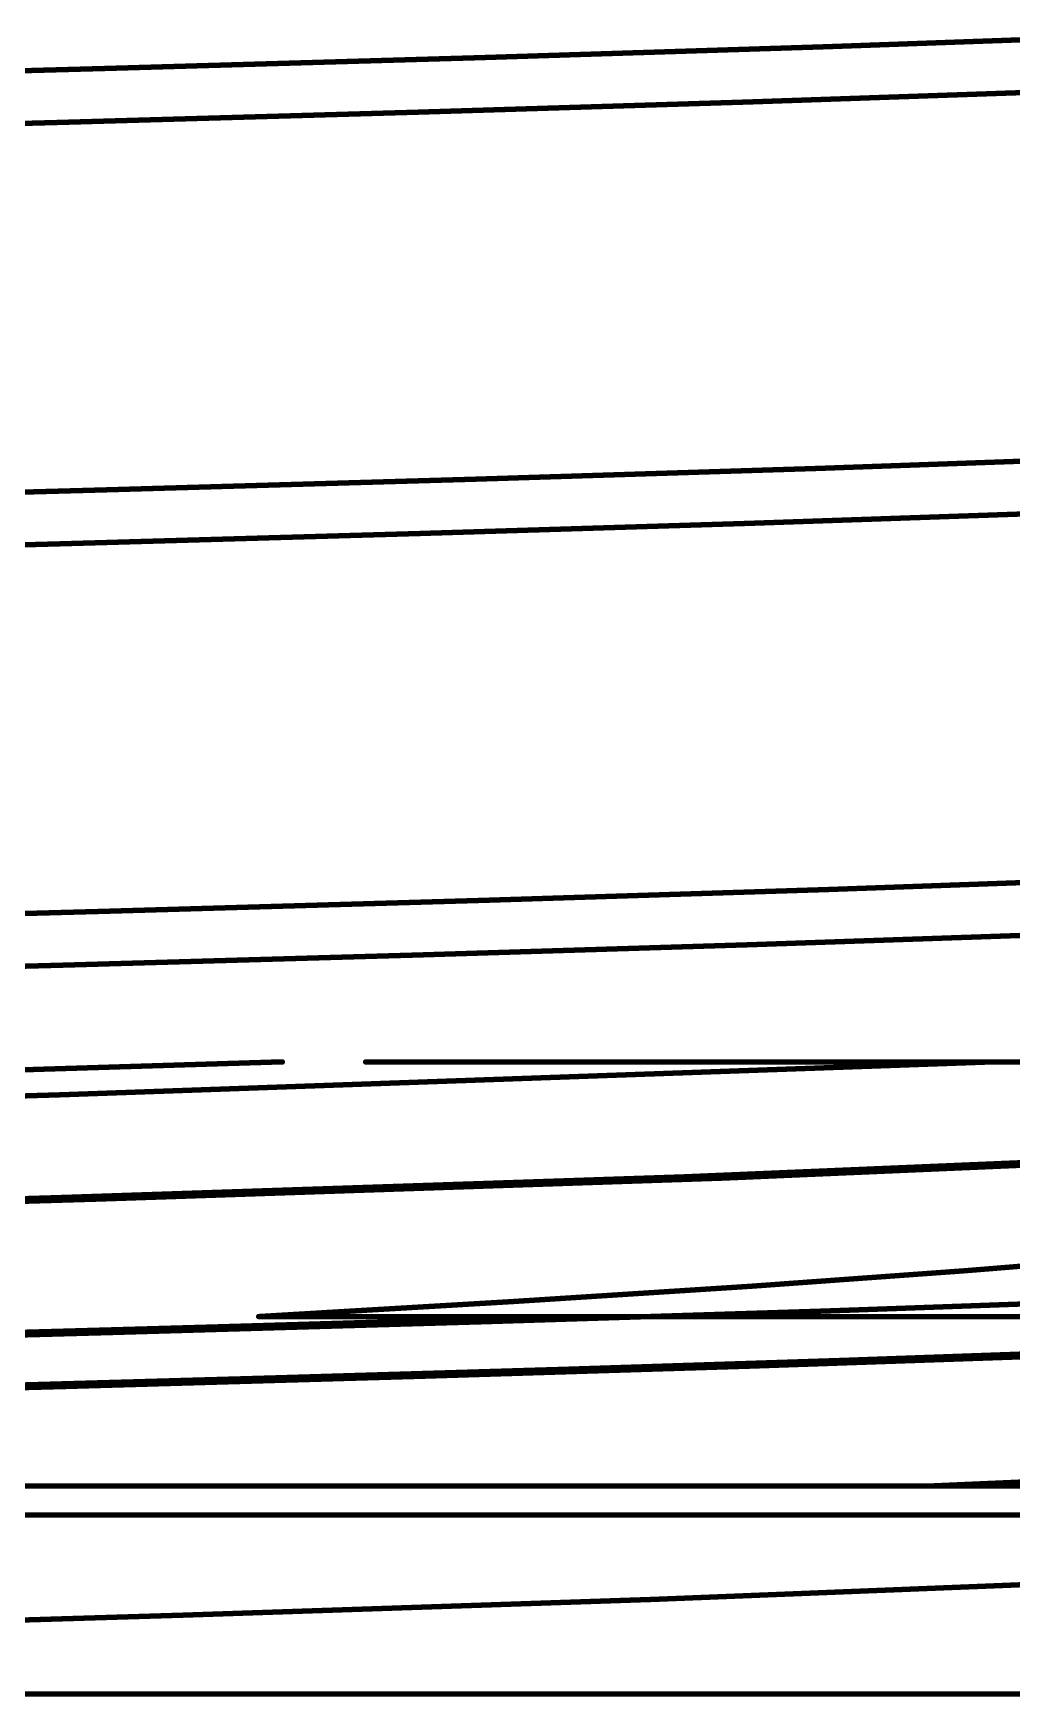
# Model space of a CAD drawing. Header units: inches. Extents: x 90 to 149.8, y 48.7 to 115.2.
# Drawn here: x 120.172 to 122.495, y 99.321 to 103.268 of the extents above; entities that cross this region are included whole.
import ezdxf

# ---------------------------------------------------------------- set-up
doc = ezdxf.new("R2010")
doc.units = ezdxf.units.IN
doc.layers.add('Mechanical 2', color=216, linetype='Continuous')

msp = doc.modelspace()

# ---------------------------------------------------------------- linework, layer by layer
at = {"layer": 'Mechanical 2'}
for points in [[(122.0522, 103.236, 0.0127, 0.0127, 0), (122.7757, 103.2617, 0.0127, 0.0127, 0)], [(121.2346, 103.2102, 0.0127, 0.0127, 0), (122.0522, 103.236, 0.0127, 0.0127, 0)], [(119.4042, 103.1588, 0.0127, 0.0127, 0), (120.3442, 103.1845, 0.0127, 0.0127, 0)], [(120.3442, 103.1845, 0.0127, 0.0127, 0), (121.2346, 103.2102, 0.0127, 0.0127, 0)], [(121.0826, 103.0807, 0.0127, 0.0127, 0), (121.8681, 103.1049, 0.0127, 0.0127, 0)], [(121.8681, 103.1049, 0.0127, 0.0127, 0), (122.5745, 103.1291, 0.0127, 0.0127, 0)], [(120.2361, 103.0565, 0.0127, 0.0127, 0), (121.0826, 103.0807, 0.0127, 0.0127, 0)], [(118.439, 103.0081, 0.0127, 0.0127, 0), (120.2361, 103.0565, 0.0127, 0.0127, 0)], [(121.2225, 102.2099, 0.0127, 0.0127, 0), (122.0376, 102.2355, 0.0127, 0.0127, 0)], [(122.0376, 102.2355, 0.0127, 0.0127, 0), (122.7599, 102.2611, 0.0127, 0.0127, 0)], [(120.3355, 102.1843, 0.0127, 0.0127, 0), (121.2225, 102.2099, 0.0127, 0.0127, 0)], [(119.3997, 102.1587, 0.0127, 0.0127, 0), (120.3355, 102.1843, 0.0127, 0.0127, 0)], [(121.8695, 102.105, 0.0127, 0.0127, 0), (122.5759, 102.1292, 0.0127, 0.0127, 0)], [(120.2368, 102.0565, 0.0127, 0.0127, 0), (121.0837, 102.0808, 0.0127, 0.0127, 0)], [(121.0837, 102.0808, 0.0127, 0.0127, 0), (121.8695, 102.105, 0.0127, 0.0127, 0)], [(119.3484, 102.0323, 0.0127, 0.0127, 0), (120.2368, 102.0565, 0.0127, 0.0127, 0)], [(122.0577, 101.2361, 0.0127, 0.0127, 0), (122.7816, 101.2619, 0.0127, 0.0127, 0)], [(120.3475, 101.1846, 0.0127, 0.0127, 0), (121.2392, 101.2104, 0.0127, 0.0127, 0)], [(121.2392, 101.2104, 0.0127, 0.0127, 0), (122.0577, 101.2361, 0.0127, 0.0127, 0)], [(119.4059, 101.1589, 0.0127, 0.0127, 0), (120.3475, 101.1846, 0.0127, 0.0127, 0)], [(121.8759, 101.1052, 0.0127, 0.0127, 0), (122.5831, 101.1294, 0.0127, 0.0127, 0)], [(121.089, 101.0809, 0.0127, 0.0127, 0), (121.8759, 101.1052, 0.0127, 0.0127, 0)], [(118.439, 101.0081, 0.0127, 0.0127, 0), (120.2406, 101.0566, 0.0127, 0.0127, 0)], [(120.2406, 101.0566, 0.0127, 0.0127, 0), (121.089, 101.0809, 0.0127, 0.0127, 0)], [(119.916, 100.8012, 0.0127, 0.0127, 0), (120.7579, 100.8271, 0.0127, 0.0127, 0)], [(120.2363, 100.749, 0.0127, 0.0127, 0), (122.4452, 100.827, 0.0127, 0.0127, 0)], [(120.7579, 100.827, 0.0127, 0.0127, 0), (120.7631, 100.827, 0.0127, 0.0127, 0)], [(120.9607, 100.827, 0.0127, 0.0127, 0), (123.9954, 100.827, 0.0127, 0.0127, 0)], [(118.9327, 100.71, 0.0127, 0.0127, 0), (120.2363, 100.749, 0.0127, 0.0127, 0)], [(121.7158, 100.5543, 0.0127, 0.0127, 0), (122.8881, 100.6035, 0.0127, 0.0127, 0)], [(121.8142, 100.5515, 0.0127, 0.0127, 0), (122.9703, 100.6013, 0.0127, 0.0127, 0)], [(120.2328, 100.5051, 0.0127, 0.0127, 0), (121.7158, 100.5543, 0.0127, 0.0127, 0)], [(120.331, 100.5017, 0.0127, 0.0127, 0), (121.8142, 100.5515, 0.0127, 0.0127, 0)], [(118.5796, 100.4559, 0.0127, 0.0127, 0), (120.2328, 100.5051, 0.0127, 0.0127, 0)], [(118.6646, 100.452, 0.0127, 0.0127, 0), (120.331, 100.5017, 0.0127, 0.0127, 0)], [(122.3866, 100.3317, 0.0127, 0.0127, 0), (122.8434, 100.3689, 0.0127, 0.0127, 0)], [(121.8742, 100.2946, 0.0127, 0.0127, 0), (122.3866, 100.3317, 0.0127, 0.0127, 0)], [(120.7068, 100.2228, 0.0127, 0.0127, 0), (121.3103, 100.2584, 0.0127, 0.0127, 0)], [(121.3103, 100.2584, 0.0127, 0.0127, 0), (121.8742, 100.2946, 0.0127, 0.0127, 0)], [(122.0573, 100.2361, 0.0127, 0.0127, 0), (122.7812, 100.2619, 0.0127, 0.0127, 0)], [(120.7068, 100.2228, 0.0127, 0.0127, 0), (121.4388, 100.2228, 0.0127, 0.0127, 0)], [(121.1606, 100.2145, 0.0127, 0.0127, 0), (121.4391, 100.2228, 0.0127, 0.0127, 0)], [(121.2388, 100.2104, 0.0127, 0.0127, 0), (122.0573, 100.2361, 0.0127, 0.0127, 0)], [(121.4391, 100.2228, 0.0127, 0.0127, 0), (124.3526, 100.2228, 0.0127, 0.0127, 0)], [(119.4057, 100.1589, 0.0127, 0.0127, 0), (120.3472, 100.1846, 0.0127, 0.0127, 0)], [(119.992, 100.1812, 0.0127, 0.0127, 0), (120.2937, 100.1895, 0.0127, 0.0127, 0)], [(120.2937, 100.1895, 0.0127, 0.0127, 0), (120.5899, 100.1978, 0.0127, 0.0127, 0)], [(120.3472, 100.1846, 0.0127, 0.0127, 0), (121.2388, 100.2104, 0.0127, 0.0127, 0)], [(120.5899, 100.1978, 0.0127, 0.0127, 0), (121.1606, 100.2145, 0.0127, 0.0127, 0)], [(122.0915, 100.1187, 0.0127, 0.0127, 0), (122.6815, 100.1395, 0.0127, 0.0127, 0)], [(121.094, 100.0811, 0.0127, 0.0127, 0), (121.882, 100.1054, 0.0127, 0.0127, 0)], [(121.4389, 100.0978, 0.0127, 0.0127, 0), (122.0915, 100.1187, 0.0127, 0.0127, 0)], [(121.882, 100.1054, 0.0127, 0.0127, 0), (122.5898, 100.1297, 0.0127, 0.0127, 0)], [(119.9919, 100.0562, 0.0127, 0.0127, 0), (120.735, 100.077, 0.0127, 0.0127, 0)], [(120.2441, 100.0567, 0.0127, 0.0127, 0), (121.094, 100.0811, 0.0127, 0.0127, 0)], [(120.735, 100.077, 0.0127, 0.0127, 0), (121.4389, 100.0978, 0.0127, 0.0127, 0)], [(118.439, 100.0081, 0.0127, 0.0127, 0), (120.2441, 100.0567, 0.0127, 0.0127, 0)], [(122.2989, 99.8206, 0.0127, 0.0127, 0), (122.5712, 99.8324, 0.0127, 0.0127, 0)], [(118.4328, 99.8206, 0.0127, 0.0127, 0), (124.1146, 99.8206, 0.0127, 0.0127, 0)], [(118.4328, 99.8206, 0.0127, 0.0127, 0), (122.2989, 99.8206, 0.0127, 0.0127, 0)], [(118.2034, 99.7517, 0.0127, 0.0127, 0), (123.9954, 99.7517, 0.0127, 0.0127, 0)], [(121.649, 99.5518, 0.0127, 0.0127, 0), (122.5905, 99.5893, 0.0127, 0.0127, 0)], [(120.5306, 99.5143, 0.0127, 0.0127, 0), (121.649, 99.5518, 0.0127, 0.0127, 0)], [(119.2968, 99.4769, 0.0127, 0.0127, 0), (120.5306, 99.5143, 0.0127, 0.0127, 0)], [(111.939, 99.327, 0.0127, 0.0127, 0), (124.939, 99.327, 0.0127, 0.0127, 0)]]:
    msp.add_lwpolyline(points, format="xyseb", dxfattribs=at)
for points in [[(122.049, 103.236, 0.00635, 0.00635, 1), (122.0553, 103.236, 0.00635, 0.00635, 1)], [(122.049, 103.236, 0.00635, 0.00635, 1), (122.0553, 103.236, 0.00635, 0.00635, 1)], [(120.341, 103.1845, 0.00635, 0.00635, 1), (120.3474, 103.1845, 0.00635, 0.00635, 1)], [(120.341, 103.1845, 0.00635, 0.00635, 1), (120.3474, 103.1845, 0.00635, 0.00635, 1)], [(121.2314, 103.2102, 0.00635, 0.00635, 1), (121.2378, 103.2102, 0.00635, 0.00635, 1)], [(121.2314, 103.2102, 0.00635, 0.00635, 1), (121.2378, 103.2102, 0.00635, 0.00635, 1)], [(121.8649, 103.1049, 0.00635, 0.00635, 1), (121.8713, 103.1049, 0.00635, 0.00635, 1)], [(121.8649, 103.1049, 0.00635, 0.00635, 1), (121.8713, 103.1049, 0.00635, 0.00635, 1)], [(121.0794, 103.0807, 0.00635, 0.00635, 1), (121.0858, 103.0807, 0.00635, 0.00635, 1)], [(121.0794, 103.0807, 0.00635, 0.00635, 1), (121.0858, 103.0807, 0.00635, 0.00635, 1)], [(120.2329, 103.0565, 0.00635, 0.00635, 1), (120.2392, 103.0565, 0.00635, 0.00635, 1)], [(120.2329, 103.0565, 0.00635, 0.00635, 1), (120.2392, 103.0565, 0.00635, 0.00635, 1)], [(122.0344, 102.2355, 0.00635, 0.00635, 1), (122.0408, 102.2355, 0.00635, 0.00635, 1)], [(122.0344, 102.2355, 0.00635, 0.00635, 1), (122.0408, 102.2355, 0.00635, 0.00635, 1)], [(121.2193, 102.2099, 0.00635, 0.00635, 1), (121.2256, 102.2099, 0.00635, 0.00635, 1)], [(121.2193, 102.2099, 0.00635, 0.00635, 1), (121.2256, 102.2099, 0.00635, 0.00635, 1)], [(120.3324, 102.1843, 0.00635, 0.00635, 1), (120.3387, 102.1843, 0.00635, 0.00635, 1)], [(120.3324, 102.1843, 0.00635, 0.00635, 1), (120.3387, 102.1843, 0.00635, 0.00635, 1)], [(121.0805, 102.0808, 0.00635, 0.00635, 1), (121.0869, 102.0808, 0.00635, 0.00635, 1)], [(121.0805, 102.0808, 0.00635, 0.00635, 1), (121.0869, 102.0808, 0.00635, 0.00635, 1)], [(121.8663, 102.105, 0.00635, 0.00635, 1), (121.8726, 102.105, 0.00635, 0.00635, 1)], [(121.8663, 102.105, 0.00635, 0.00635, 1), (121.8726, 102.105, 0.00635, 0.00635, 1)], [(120.2337, 102.0565, 0.00635, 0.00635, 1), (120.24, 102.0565, 0.00635, 0.00635, 1)], [(120.2337, 102.0565, 0.00635, 0.00635, 1), (120.24, 102.0565, 0.00635, 0.00635, 1)], [(121.236, 101.2104, 0.00635, 0.00635, 1), (121.2423, 101.2104, 0.00635, 0.00635, 1)], [(121.236, 101.2104, 0.00635, 0.00635, 1), (121.2423, 101.2104, 0.00635, 0.00635, 1)], [(122.0545, 101.2361, 0.00635, 0.00635, 1), (122.0609, 101.2361, 0.00635, 0.00635, 1)], [(122.0545, 101.2361, 0.00635, 0.00635, 1), (122.0609, 101.2361, 0.00635, 0.00635, 1)], [(120.3443, 101.1846, 0.00635, 0.00635, 1), (120.3506, 101.1846, 0.00635, 0.00635, 1)], [(120.3443, 101.1846, 0.00635, 0.00635, 1), (120.3506, 101.1846, 0.00635, 0.00635, 1)], [(121.8727, 101.1052, 0.00635, 0.00635, 1), (121.8791, 101.1052, 0.00635, 0.00635, 1)], [(121.8727, 101.1052, 0.00635, 0.00635, 1), (121.8791, 101.1052, 0.00635, 0.00635, 1)], [(120.2374, 101.0566, 0.00635, 0.00635, 1), (120.2438, 101.0566, 0.00635, 0.00635, 1)], [(120.2374, 101.0566, 0.00635, 0.00635, 1), (120.2438, 101.0566, 0.00635, 0.00635, 1)], [(121.0858, 101.0809, 0.00635, 0.00635, 1), (121.0922, 101.0809, 0.00635, 0.00635, 1)], [(121.0858, 101.0809, 0.00635, 0.00635, 1), (121.0922, 101.0809, 0.00635, 0.00635, 1)], [(120.7547, 100.8271, 0.00635, 0.00635, 1), (120.761, 100.8271, 0.00635, 0.00635, 1)], [(120.7547, 100.827, 0.00635, 0.00635, 1), (120.761, 100.827, 0.00635, 0.00635, 1)], [(120.7599, 100.827, 0.00635, 0.00635, 1), (120.7663, 100.827, 0.00635, 0.00635, 1)], [(120.9575, 100.827, 0.00635, 0.00635, 1), (120.9638, 100.827, 0.00635, 0.00635, 1)], [(122.442, 100.827, 0.00635, 0.00635, 1), (122.4483, 100.827, 0.00635, 0.00635, 1)], [(120.2331, 100.749, 0.00635, 0.00635, 1), (120.2394, 100.749, 0.00635, 0.00635, 1)], [(120.2331, 100.749, 0.00635, 0.00635, 1), (120.2394, 100.749, 0.00635, 0.00635, 1)], [(121.7126, 100.5543, 0.00635, 0.00635, 1), (121.7189, 100.5543, 0.00635, 0.00635, 1)], [(121.7126, 100.5543, 0.00635, 0.00635, 1), (121.7189, 100.5543, 0.00635, 0.00635, 1)], [(121.811, 100.5515, 0.00635, 0.00635, 1), (121.8174, 100.5515, 0.00635, 0.00635, 1)], [(121.811, 100.5515, 0.00635, 0.00635, 1), (121.8174, 100.5515, 0.00635, 0.00635, 1)], [(120.2297, 100.5051, 0.00635, 0.00635, 1), (120.236, 100.5051, 0.00635, 0.00635, 1)], [(120.2297, 100.5051, 0.00635, 0.00635, 1), (120.236, 100.5051, 0.00635, 0.00635, 1)], [(120.3278, 100.5017, 0.00635, 0.00635, 1), (120.3342, 100.5017, 0.00635, 0.00635, 1)], [(120.3278, 100.5017, 0.00635, 0.00635, 1), (120.3342, 100.5017, 0.00635, 0.00635, 1)], [(122.3834, 100.3317, 0.00635, 0.00635, 1), (122.3898, 100.3317, 0.00635, 0.00635, 1)], [(122.3834, 100.3317, 0.00635, 0.00635, 1), (122.3898, 100.3317, 0.00635, 0.00635, 1)], [(121.3071, 100.2584, 0.00635, 0.00635, 1), (121.3135, 100.2584, 0.00635, 0.00635, 1)], [(121.3071, 100.2584, 0.00635, 0.00635, 1), (121.3135, 100.2584, 0.00635, 0.00635, 1)], [(121.8711, 100.2946, 0.00635, 0.00635, 1), (121.8774, 100.2946, 0.00635, 0.00635, 1)], [(121.8711, 100.2946, 0.00635, 0.00635, 1), (121.8774, 100.2946, 0.00635, 0.00635, 1)], [(120.7036, 100.2228, 0.00635, 0.00635, 1), (120.7099, 100.2228, 0.00635, 0.00635, 1)], [(120.7036, 100.2228, 0.00635, 0.00635, 1), (120.7099, 100.2228, 0.00635, 0.00635, 1)], [(121.4357, 100.2228, 0.00635, 0.00635, 1), (121.442, 100.2228, 0.00635, 0.00635, 1)], [(121.4359, 100.2228, 0.00635, 0.00635, 1), (121.4423, 100.2228, 0.00635, 0.00635, 1)], [(121.436, 100.2228, 0.00635, 0.00635, 1), (121.4423, 100.2228, 0.00635, 0.00635, 1)], [(122.0541, 100.2361, 0.00635, 0.00635, 1), (122.0605, 100.2361, 0.00635, 0.00635, 1)], [(122.0541, 100.2361, 0.00635, 0.00635, 1), (122.0605, 100.2361, 0.00635, 0.00635, 1)], [(120.2906, 100.1895, 0.00635, 0.00635, 1), (120.2969, 100.1895, 0.00635, 0.00635, 1)], [(120.2906, 100.1895, 0.00635, 0.00635, 1), (120.2969, 100.1895, 0.00635, 0.00635, 1)], [(120.344, 100.1846, 0.00635, 0.00635, 1), (120.3504, 100.1846, 0.00635, 0.00635, 1)], [(120.344, 100.1846, 0.00635, 0.00635, 1), (120.3504, 100.1846, 0.00635, 0.00635, 1)], [(120.5867, 100.1978, 0.00635, 0.00635, 1), (120.593, 100.1978, 0.00635, 0.00635, 1)], [(120.5867, 100.1978, 0.00635, 0.00635, 1), (120.593, 100.1978, 0.00635, 0.00635, 1)], [(121.1574, 100.2145, 0.00635, 0.00635, 1), (121.1637, 100.2145, 0.00635, 0.00635, 1)], [(121.1574, 100.2145, 0.00635, 0.00635, 1), (121.1637, 100.2145, 0.00635, 0.00635, 1)], [(121.2357, 100.2104, 0.00635, 0.00635, 1), (121.242, 100.2104, 0.00635, 0.00635, 1)], [(121.2357, 100.2104, 0.00635, 0.00635, 1), (121.242, 100.2104, 0.00635, 0.00635, 1)], [(121.8788, 100.1054, 0.00635, 0.00635, 1), (121.8852, 100.1054, 0.00635, 0.00635, 1)], [(121.8788, 100.1054, 0.00635, 0.00635, 1), (121.8852, 100.1054, 0.00635, 0.00635, 1)], [(122.0883, 100.1187, 0.00635, 0.00635, 1), (122.0946, 100.1187, 0.00635, 0.00635, 1)], [(122.0883, 100.1187, 0.00635, 0.00635, 1), (122.0946, 100.1187, 0.00635, 0.00635, 1)], [(120.7319, 100.077, 0.00635, 0.00635, 1), (120.7382, 100.077, 0.00635, 0.00635, 1)], [(120.7319, 100.077, 0.00635, 0.00635, 1), (120.7382, 100.077, 0.00635, 0.00635, 1)], [(121.0908, 100.0811, 0.00635, 0.00635, 1), (121.0972, 100.0811, 0.00635, 0.00635, 1)], [(121.0908, 100.0811, 0.00635, 0.00635, 1), (121.0972, 100.0811, 0.00635, 0.00635, 1)], [(121.4357, 100.0978, 0.00635, 0.00635, 1), (121.4421, 100.0978, 0.00635, 0.00635, 1)], [(121.4357, 100.0978, 0.00635, 0.00635, 1), (121.4421, 100.0978, 0.00635, 0.00635, 1)], [(120.2409, 100.0567, 0.00635, 0.00635, 1), (120.2473, 100.0567, 0.00635, 0.00635, 1)], [(120.2409, 100.0567, 0.00635, 0.00635, 1), (120.2473, 100.0567, 0.00635, 0.00635, 1)], [(122.2957, 99.8206, 0.00635, 0.00635, 1), (122.3021, 99.8206, 0.00635, 0.00635, 1)], [(122.2957, 99.8206, 0.00635, 0.00635, 1), (122.3021, 99.8206, 0.00635, 0.00635, 1)], [(121.6458, 99.5518, 0.00635, 0.00635, 1), (121.6521, 99.5518, 0.00635, 0.00635, 1)], [(121.6458, 99.5518, 0.00635, 0.00635, 1), (121.6521, 99.5518, 0.00635, 0.00635, 1)], [(120.5275, 99.5143, 0.00635, 0.00635, 1), (120.5338, 99.5143, 0.00635, 0.00635, 1)], [(120.5275, 99.5143, 0.00635, 0.00635, 1), (120.5338, 99.5143, 0.00635, 0.00635, 1)]]:
    msp.add_lwpolyline(points, format="xyseb", close=True, dxfattribs=at)

doc.saveas('drawing.dxf')
